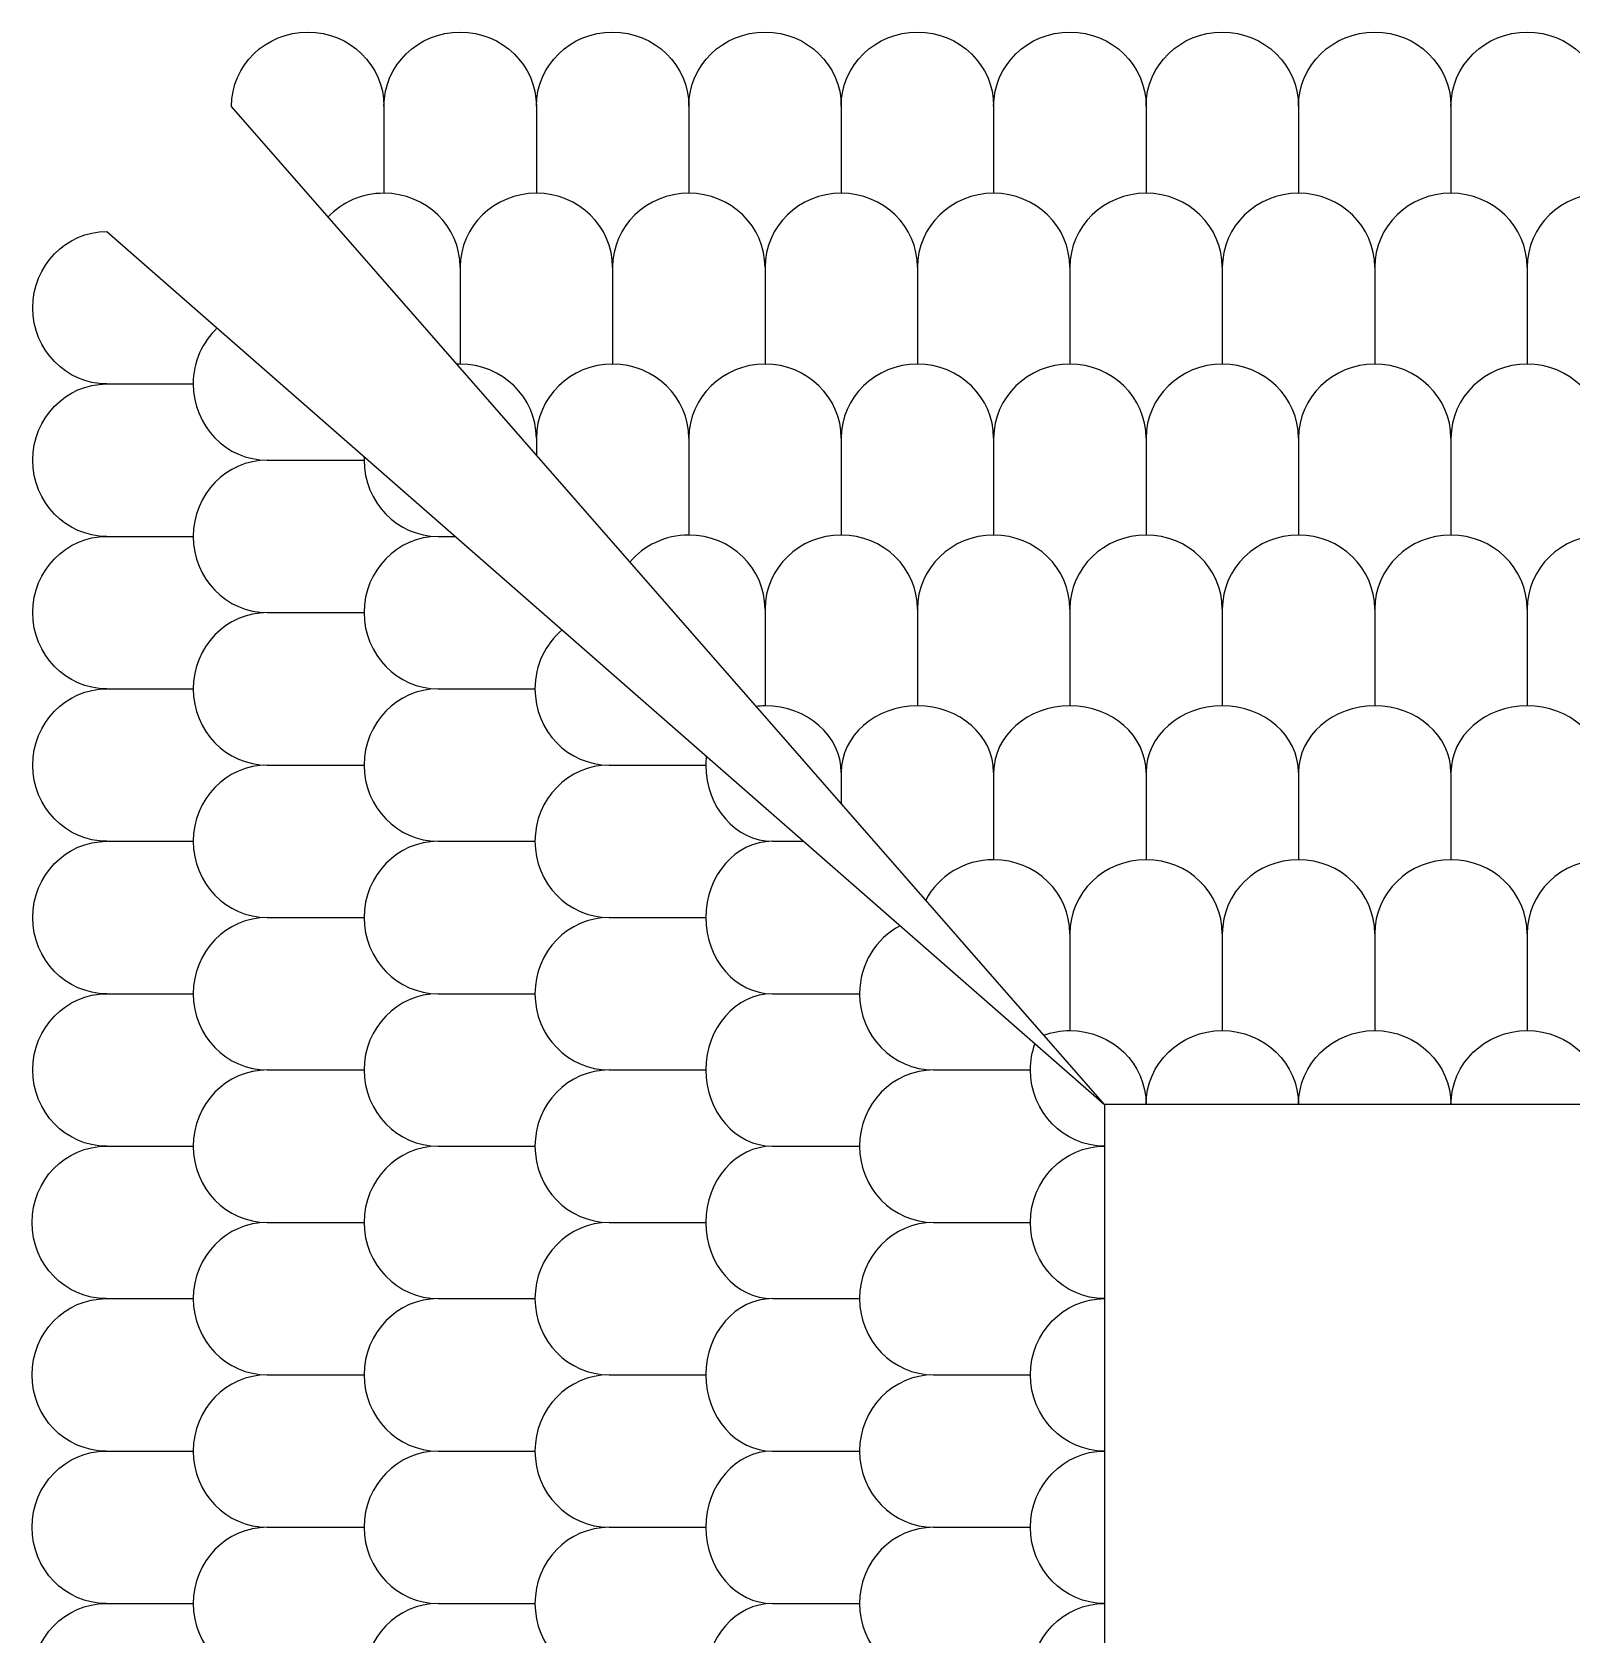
# Model space of a CAD drawing. Header units: centimetres. Extents: x -67.6 to -19.4, y -15.9 to 27.8.
# Drawn here: x -49.65 to -43.48, y 18.25 to 24.67 of the extents above; entities that cross this region are included whole.
import ezdxf

# ---------------------------------------------------------------- set-up
doc = ezdxf.new("R2010")
doc.units = ezdxf.units.CM
doc.header["$MEASUREMENT"] = 0
doc.layers.add('Layer 1', color=7, linetype='Continuous')

msp = doc.modelspace()

# ---------------------------------------------------------------- linework, layer by layer
at = {"layer": 'Layer 1', "color": 250, "lineweight": 25}
for points in [[(-48.8548, 24.37379), (-48.8548, 24.37379), (-45.3548, 20.37237), (-45.3548, 20.37237), (-45.3548, 20.37237), (-41.3548, 20.37237), (-41.3548, 20.37237), (-41.3548, 20.37237), (-37.8548, 24.37237), (-37.8548, 24.37237), (-37.8548, 24.5363), (-37.99159, 24.66921), (-38.16035, 24.66921), (-38.32911, 24.66921), (-38.46591, 24.5363), (-38.46591, 24.37237), (-38.46591, 24.5363), (-38.60271, 24.66921), (-38.77146, 24.66921), (-38.94022, 24.66921), (-39.07702, 24.5363), (-39.07702, 24.37237), (-39.07702, 24.5363), (-39.21382, 24.66921), (-39.38258, 24.66921), (-39.55133, 24.66921), (-39.68813, 24.5363), (-39.68813, 24.37237), (-39.68813, 24.5363), (-39.82493, 24.66921), (-39.99369, 24.66921), (-40.16244, 24.66921), (-40.29924, 24.5363), (-40.29924, 24.37237), (-40.29924, 24.5363), (-40.43604, 24.66921), (-40.6048, 24.66921), (-40.77356, 24.66921), (-40.91035, 24.5363), (-40.91035, 24.37237), (-40.91035, 24.5363), (-41.04715, 24.66921), (-41.21591, 24.66921), (-41.38467, 24.66921), (-41.52146, 24.5363), (-41.52147, 24.37379), (-41.52147, 24.53915), (-41.65826, 24.67206), (-41.82702, 24.67206), (-41.99578, 24.67206), (-42.13258, 24.53915), (-42.13258, 24.37522), (-42.13258, 24.53915), (-42.26938, 24.67206), (-42.43813, 24.67206), (-42.60689, 24.67206), (-42.74369, 24.53915), (-42.74369, 24.37522), (-42.74369, 24.53915), (-42.88049, 24.67206), (-43.04925, 24.67206), (-43.218, 24.67206), (-43.3548, 24.53915), (-43.3548, 24.37522), (-43.3548, 24.53915), (-43.4916, 24.67206), (-43.66036, 24.67206), (-43.82911, 24.67206), (-43.96591, 24.53915), (-43.96591, 24.37522), (-43.96591, 24.53915), (-44.10271, 24.67206), (-44.27147, 24.67206), (-44.44023, 24.67206), (-44.57702, 24.53915), (-44.57702, 24.37522), (-44.57702, 24.53915), (-44.71382, 24.67206), (-44.88258, 24.67206), (-45.05134, 24.67206), (-45.18813, 24.53915), (-45.18813, 24.37522), (-45.18813, 24.53915), (-45.32492, 24.67206), (-45.49368, 24.67206), (-45.66244, 24.67206), (-45.79924, 24.53915), (-45.79924, 24.37522), (-45.79924, 24.53915), (-45.93604, 24.67206), (-46.10479, 24.67206), (-46.27355, 24.67206), (-46.41035, 24.53915), (-46.41035, 24.37522), (-46.41035, 24.53915), (-46.54715, 24.67206), (-46.71591, 24.67206), (-46.88466, 24.67206), (-47.02146, 24.53915), (-47.02146, 24.37522), (-47.02146, 24.53915), (-47.15826, 24.67206), (-47.32702, 24.67206), (-47.49577, 24.67206), (-47.63257, 24.53915), (-47.63257, 24.37522), (-47.63257, 24.53915), (-47.76937, 24.67206), (-47.93813, 24.67206), (-48.10689, 24.67206), (-48.24368, 24.53915), (-48.24368, 24.37522), (-48.24368, 24.53915), (-48.38048, 24.67206), (-48.54924, 24.67206), (-48.718, 24.67206), (-48.85479, 24.53915), (-48.8548, 24.37379)], [(-49.35622, 12.87237), (-49.35622, 12.87237), (-45.3548, 16.37237), (-45.3548, 16.37237), (-45.3548, 16.37237), (-45.3548, 20.37237), (-45.3548, 20.37237), (-45.3548, 20.37237), (-49.3548, 23.87237), (-49.3548, 23.87237), (-49.51873, 23.87237), (-49.65164, 23.73558), (-49.65164, 23.56682), (-49.65164, 23.39806), (-49.51873, 23.26126), (-49.3548, 23.26126), (-49.51873, 23.26126), (-49.65164, 23.12446), (-49.65164, 22.95571), (-49.65164, 22.78695), (-49.51873, 22.65015), (-49.3548, 22.65015), (-49.51873, 22.65015), (-49.65164, 22.51335), (-49.65164, 22.34459), (-49.65164, 22.17584), (-49.51873, 22.03904), (-49.3548, 22.03904), (-49.51873, 22.03904), (-49.65164, 21.90224), (-49.65164, 21.73348), (-49.65164, 21.56473), (-49.51873, 21.42793), (-49.3548, 21.42793), (-49.51873, 21.42793), (-49.65164, 21.29113), (-49.65164, 21.12237), (-49.65164, 20.95361), (-49.51873, 20.81682), (-49.3548, 20.81682), (-49.51873, 20.81682), (-49.65164, 20.68002), (-49.65164, 20.51126), (-49.65164, 20.3425), (-49.51873, 20.20571), (-49.35622, 20.2057), (-49.52158, 20.2057), (-49.65449, 20.06891), (-49.65449, 19.90015), (-49.65449, 19.73139), (-49.52158, 19.59459), (-49.35765, 19.59459), (-49.52158, 19.59459), (-49.65449, 19.45779), (-49.65449, 19.28904), (-49.65449, 19.12028), (-49.52158, 18.98348), (-49.35765, 18.98348), (-49.52158, 18.98348), (-49.65449, 18.84668), (-49.65449, 18.67792), (-49.65449, 18.50917), (-49.52158, 18.37237), (-49.35765, 18.37237), (-49.52158, 18.37237), (-49.65449, 18.23557), (-49.65449, 18.06681), (-49.65449, 17.89806), (-49.52158, 17.76126), (-49.35765, 17.76126), (-49.52158, 17.76126), (-49.65449, 17.62446), (-49.65449, 17.4557), (-49.65449, 17.28694), (-49.52158, 17.15015), (-49.35765, 17.15015), (-49.52158, 17.15015), (-49.65449, 17.01335), (-49.65449, 16.84459), (-49.65449, 16.67583), (-49.52158, 16.53904), (-49.35765, 16.53904), (-49.52158, 16.53904), (-49.65449, 16.40225), (-49.65449, 16.23349), (-49.65449, 16.06473), (-49.52158, 15.92793), (-49.35765, 15.92793), (-49.52158, 15.92793), (-49.65449, 15.79113), (-49.65449, 15.62238), (-49.65449, 15.45362), (-49.52158, 15.31682), (-49.35765, 15.31682), (-49.52158, 15.31682), (-49.65449, 15.18002), (-49.65449, 15.01126), (-49.65449, 14.84251), (-49.52158, 14.70571), (-49.35765, 14.70571), (-49.52158, 14.70571), (-49.65449, 14.56891), (-49.65449, 14.40015), (-49.65449, 14.2314), (-49.52158, 14.0946), (-49.35765, 14.0946), (-49.52158, 14.0946), (-49.65449, 13.9578), (-49.65449, 13.78904), (-49.65449, 13.62028), (-49.52158, 13.48349), (-49.35765, 13.48349), (-49.52158, 13.48349), (-49.65449, 13.34669), (-49.65449, 13.17793), (-49.65449, 13.00917), (-49.52158, 12.87238), (-49.35622, 12.87237)]]:
    msp.add_open_spline(points, degree=3, knots=[0, 0, 0, 0, 0.025641, 0.025641, 0.025641, 0.0512821, 0.0512821, 0.0512821, 0.0769231, 0.0769231, 0.0769231, 0.1025641, 0.1025641, 0.1025641, 0.1282051, 0.1282051, 0.1282051, 0.1538462, 0.1538462, 0.1538462, 0.1794872, 0.1794872, 0.1794872, 0.2051282, 0.2051282, 0.2051282, 0.2307692, 0.2307692, 0.2307692, 0.2564103, 0.2564103, 0.2564103, 0.2820513, 0.2820513, 0.2820513, 0.3076923, 0.3076923, 0.3076923, 0.3333333, 0.3333333, 0.3333333, 0.3589744, 0.3589744, 0.3589744, 0.3846154, 0.3846154, 0.3846154, 0.4102564, 0.4102564, 0.4102564, 0.4358974, 0.4358974, 0.4358974, 0.4615385, 0.4615385, 0.4615385, 0.4871795, 0.4871795, 0.4871795, 0.5128205, 0.5128205, 0.5128205, 0.5384615, 0.5384615, 0.5384615, 0.5641026, 0.5641026, 0.5641026, 0.5897436, 0.5897436, 0.5897436, 0.6153846, 0.6153846, 0.6153846, 0.6410256, 0.6410256, 0.6410256, 0.6666667, 0.6666667, 0.6666667, 0.6923077, 0.6923077, 0.6923077, 0.7179487, 0.7179487, 0.7179487, 0.7435897, 0.7435897, 0.7435897, 0.7692308, 0.7692308, 0.7692308, 0.7948718, 0.7948718, 0.7948718, 0.8205128, 0.8205128, 0.8205128, 0.8461538, 0.8461538, 0.8461538, 0.8717949, 0.8717949, 0.8717949, 0.8974359, 0.8974359, 0.8974359, 0.9230769, 0.9230769, 0.9230769, 0.9487179, 0.9487179, 0.9487179, 0.974359, 0.974359, 0.974359, 1, 1, 1, 1], dxfattribs=at)
at = {"layer": 'Layer 1', "color": 240, "lineweight": 25}
for points in [[(-48.24369, 24.37522), (-48.24369, 24.37522), (-48.24369, 24.02593), (-48.24369, 24.02593)], [(-47.63258, 24.37522), (-47.63258, 24.37522), (-47.63258, 24.02593), (-47.63258, 24.02593)], [(-47.02147, 24.37522), (-47.02147, 24.37522), (-47.02147, 24.02593), (-47.02147, 24.02593)], [(-46.41036, 24.37522), (-46.41036, 24.37522), (-46.41036, 24.02593), (-46.41036, 24.02593)], [(-45.79924, 24.37522), (-45.79924, 24.37522), (-45.79924, 24.02593), (-45.79924, 24.02593)], [(-45.18813, 24.37522), (-45.18813, 24.37522), (-45.18813, 24.02593), (-45.18813, 24.02593)], [(-44.57702, 24.37522), (-44.57702, 24.37522), (-44.57702, 24.02593), (-44.57702, 24.02593)], [(-43.96591, 24.37522), (-43.96591, 24.37522), (-43.96591, 24.02593), (-43.96591, 24.02593)], [(-49.35765, 23.26126), (-49.35765, 23.26126), (-49.00836, 23.26126), (-49.00836, 23.26126)], [(-49.35765, 22.65015), (-49.35765, 22.65015), (-49.00836, 22.65015), (-49.00836, 22.65015)], [(-49.35765, 22.03904), (-49.35765, 22.03904), (-49.00836, 22.03904), (-49.00836, 22.03904)], [(-49.35765, 21.42793), (-49.35765, 21.42793), (-49.00836, 21.42793), (-49.00836, 21.42793)], [(-49.35765, 20.81681), (-49.35765, 20.81681), (-49.00836, 20.81681), (-49.00836, 20.81681)], [(-49.35765, 20.2057), (-49.35765, 20.2057), (-49.00836, 20.2057), (-49.00836, 20.2057)], [(-49.35765, 19.59459), (-49.35765, 19.59459), (-49.00836, 19.59459), (-49.00836, 19.59459)], [(-49.35765, 18.98348), (-49.35765, 18.98348), (-49.00836, 18.98348), (-49.00836, 18.98348)], [(-49.35765, 18.37237), (-49.35765, 18.37237), (-49.00836, 18.37237), (-49.00836, 18.37237)]]:
    msp.add_open_spline(points, degree=3, dxfattribs=at)
for points, knots in [([(-47.93813, 23.72909), (-47.93813, 23.89303), (-48.07493, 24.02593), (-48.24369, 24.02593), (-48.33243, 24.02593), (-48.41235, 23.98918), (-48.46816, 23.93049)], [0, 0, 0, 0, 0.5, 0.5, 0.5, 1, 1, 1, 1]), ([(-47.32702, 23.72909), (-47.32702, 23.89303), (-47.46382, 24.02593), (-47.63258, 24.02593), (-47.80134, 24.02593), (-47.93813, 23.89303), (-47.93813, 23.72909), (-47.93813, 23.72909), (-47.93813, 23.34083), (-47.93813, 23.34083)], [0, 0, 0, 0, 0.3333333, 0.3333333, 0.3333333, 0.6666667, 0.6666667, 0.6666667, 1, 1, 1, 1]), ([(-46.71591, 23.72909), (-46.71591, 23.89303), (-46.85271, 24.02593), (-47.02147, 24.02593), (-47.19023, 24.02593), (-47.32702, 23.89303), (-47.32702, 23.72909), (-47.32702, 23.72909), (-47.32702, 23.34083), (-47.32702, 23.34083)], [0, 0, 0, 0, 0.3333333, 0.3333333, 0.3333333, 0.6666667, 0.6666667, 0.6666667, 1, 1, 1, 1]), ([(-46.1048, 23.72909), (-46.1048, 23.89303), (-46.2416, 24.02593), (-46.41036, 24.02593), (-46.57911, 24.02593), (-46.71591, 23.89303), (-46.71591, 23.72909), (-46.71591, 23.72909), (-46.71591, 23.34083), (-46.71591, 23.34083)], [0, 0, 0, 0, 0.3333333, 0.3333333, 0.3333333, 0.6666667, 0.6666667, 0.6666667, 1, 1, 1, 1]), ([(-45.49369, 23.72909), (-45.49369, 23.89303), (-45.63049, 24.02593), (-45.79925, 24.02593), (-45.968, 24.02593), (-46.1048, 23.89303), (-46.1048, 23.72909), (-46.1048, 23.72909), (-46.1048, 23.34083), (-46.1048, 23.34083)], [0, 0, 0, 0, 0.3333333, 0.3333333, 0.3333333, 0.6666667, 0.6666667, 0.6666667, 1, 1, 1, 1]), ([(-44.88258, 23.72909), (-44.88258, 23.89303), (-45.01938, 24.02593), (-45.18813, 24.02593), (-45.35689, 24.02593), (-45.49369, 23.89303), (-45.49369, 23.72909), (-45.49369, 23.72909), (-45.49369, 23.34083), (-45.49369, 23.34083)], [0, 0, 0, 0, 0.3333333, 0.3333333, 0.3333333, 0.6666667, 0.6666667, 0.6666667, 1, 1, 1, 1]), ([(-44.27147, 23.72909), (-44.27147, 23.89303), (-44.40826, 24.02593), (-44.57702, 24.02593), (-44.74578, 24.02593), (-44.88258, 23.89303), (-44.88258, 23.72909), (-44.88258, 23.72909), (-44.88258, 23.34083), (-44.88258, 23.34083)], [0, 0, 0, 0, 0.3333333, 0.3333333, 0.3333333, 0.6666667, 0.6666667, 0.6666667, 1, 1, 1, 1]), ([(-43.66036, 23.72909), (-43.66036, 23.89303), (-43.79715, 24.02593), (-43.96591, 24.02593), (-44.13467, 24.02593), (-44.27147, 23.89303), (-44.27147, 23.72909), (-44.27147, 23.72909), (-44.27147, 23.34083), (-44.27147, 23.34083)], [0, 0, 0, 0, 0.3333333, 0.3333333, 0.3333333, 0.6666667, 0.6666667, 0.6666667, 1, 1, 1, 1]), ([(-43.04925, 23.72909), (-43.04925, 23.89303), (-43.18604, 24.02593), (-43.3548, 24.02593), (-43.52356, 24.02593), (-43.66036, 23.89303), (-43.66036, 23.72909), (-43.66036, 23.72909), (-43.66036, 23.34083), (-43.66036, 23.34083)], [0, 0, 0, 0, 0.3333333, 0.3333333, 0.3333333, 0.6666667, 0.6666667, 0.6666667, 1, 1, 1, 1]), ([(-48.91292, 23.48573), (-48.97161, 23.42992), (-49.00836, 23.35), (-49.00836, 23.26126), (-49.00836, 23.0925), (-48.87546, 22.9557), (-48.71152, 22.9557), (-48.71152, 22.9557), (-48.32326, 22.9557), (-48.32326, 22.9557)], [0, 0, 0, 0, 0.3333333, 0.3333333, 0.3333333, 0.6666667, 0.6666667, 0.6666667, 1, 1, 1, 1]), ([(-47.63258, 23.04399), (-47.63258, 23.20793), (-47.76939, 23.34083), (-47.93813, 23.34083), (-47.94276, 23.34083), (-47.94736, 23.34072), (-47.95194, 23.34053)], [0, 0, 0, 0, 0.5, 0.5, 0.5, 1, 1, 1, 1]), ([(-47.02147, 23.04399), (-47.02147, 23.20793), (-47.15826, 23.34083), (-47.32702, 23.34083), (-47.49578, 23.34083), (-47.63258, 23.20793), (-47.63258, 23.04399), (-47.63258, 23.04399), (-47.63258, 22.97555), (-47.63258, 22.97555)], [0, 0, 0, 0, 0.3333333, 0.3333333, 0.3333333, 0.6666667, 0.6666667, 0.6666667, 1, 1, 1, 1]), ([(-46.41036, 23.04399), (-46.41036, 23.20793), (-46.54715, 23.34083), (-46.71591, 23.34083), (-46.88467, 23.34083), (-47.02147, 23.20793), (-47.02147, 23.04399), (-47.02147, 23.04399), (-47.02147, 22.65573), (-47.02147, 22.65573)], [0, 0, 0, 0, 0.3333333, 0.3333333, 0.3333333, 0.6666667, 0.6666667, 0.6666667, 1, 1, 1, 1]), ([(-45.79925, 23.04399), (-45.79925, 23.20793), (-45.93604, 23.34083), (-46.1048, 23.34083), (-46.27356, 23.34083), (-46.41036, 23.20793), (-46.41036, 23.04399), (-46.41036, 23.04399), (-46.41036, 22.65573), (-46.41036, 22.65573)], [0, 0, 0, 0, 0.3333333, 0.3333333, 0.3333333, 0.6666667, 0.6666667, 0.6666667, 1, 1, 1, 1]), ([(-45.18813, 23.04399), (-45.18813, 23.20793), (-45.32493, 23.34083), (-45.49369, 23.34083), (-45.66245, 23.34083), (-45.79925, 23.20793), (-45.79925, 23.04399), (-45.79925, 23.04399), (-45.79925, 22.65573), (-45.79925, 22.65573)], [0, 0, 0, 0, 0.3333333, 0.3333333, 0.3333333, 0.6666667, 0.6666667, 0.6666667, 1, 1, 1, 1]), ([(-44.57702, 23.04399), (-44.57702, 23.20793), (-44.71382, 23.34083), (-44.88258, 23.34083), (-45.05134, 23.34083), (-45.18813, 23.20793), (-45.18813, 23.04399), (-45.18813, 23.04399), (-45.18813, 22.65573), (-45.18813, 22.65573)], [0, 0, 0, 0, 0.3333333, 0.3333333, 0.3333333, 0.6666667, 0.6666667, 0.6666667, 1, 1, 1, 1]), ([(-43.96591, 23.04399), (-43.96591, 23.20793), (-44.10271, 23.34083), (-44.27147, 23.34083), (-44.44023, 23.34083), (-44.57702, 23.20793), (-44.57702, 23.04399), (-44.57702, 23.04399), (-44.57702, 22.65573), (-44.57702, 22.65573)], [0, 0, 0, 0, 0.3333333, 0.3333333, 0.3333333, 0.6666667, 0.6666667, 0.6666667, 1, 1, 1, 1]), ([(-43.3548, 23.04399), (-43.3548, 23.20793), (-43.4916, 23.34083), (-43.66036, 23.34083), (-43.82911, 23.34083), (-43.96591, 23.20793), (-43.96591, 23.04399), (-43.96591, 23.04399), (-43.96591, 22.65573), (-43.96591, 22.65573)], [0, 0, 0, 0, 0.3333333, 0.3333333, 0.3333333, 0.6666667, 0.6666667, 0.6666667, 1, 1, 1, 1]), ([(-48.71152, 22.9557), (-48.87546, 22.9557), (-49.00836, 22.81891), (-49.00836, 22.65015), (-49.00836, 22.48139), (-48.87546, 22.34459), (-48.71152, 22.34459), (-48.71152, 22.34459), (-48.32326, 22.34459), (-48.32326, 22.34459)], [0, 0, 0, 0, 0.3333333, 0.3333333, 0.3333333, 0.6666667, 0.6666667, 0.6666667, 1, 1, 1, 1]), ([(-48.32296, 22.96951), (-48.32315, 22.96493), (-48.32326, 22.96033), (-48.32326, 22.9557), (-48.32326, 22.78694), (-48.19036, 22.65015), (-48.02642, 22.65015), (-48.02642, 22.65015), (-47.95798, 22.65015), (-47.95798, 22.65015)], [0, 0, 0, 0, 0.3333333, 0.3333333, 0.3333333, 0.6666667, 0.6666667, 0.6666667, 1, 1, 1, 1]), ([(-48.02642, 22.65015), (-48.19036, 22.65015), (-48.32326, 22.51335), (-48.32326, 22.34459), (-48.32326, 22.17583), (-48.19036, 22.03904), (-48.02642, 22.03904), (-48.02642, 22.03904), (-47.63816, 22.03904), (-47.63816, 22.03904)], [0, 0, 0, 0, 0.3333333, 0.3333333, 0.3333333, 0.6666667, 0.6666667, 0.6666667, 1, 1, 1, 1]), ([(-46.71591, 22.3589), (-46.71591, 22.52283), (-46.85271, 22.65573), (-47.02147, 22.65573), (-47.11667, 22.65573), (-47.20171, 22.61344), (-47.25773, 22.54715)], [0, 0, 0, 0, 0.5, 0.5, 0.5, 1, 1, 1, 1]), ([(-46.1048, 22.3589), (-46.1048, 22.52283), (-46.2416, 22.65573), (-46.41036, 22.65573), (-46.57911, 22.65573), (-46.71591, 22.52283), (-46.71591, 22.3589), (-46.71591, 22.3589), (-46.71591, 21.97064), (-46.71591, 21.97064)], [0, 0, 0, 0, 0.3333333, 0.3333333, 0.3333333, 0.6666667, 0.6666667, 0.6666667, 1, 1, 1, 1]), ([(-45.49369, 22.3589), (-45.49369, 22.52283), (-45.63049, 22.65573), (-45.79925, 22.65573), (-45.968, 22.65573), (-46.1048, 22.52283), (-46.1048, 22.3589), (-46.1048, 22.3589), (-46.1048, 21.97064), (-46.1048, 21.97064)], [0, 0, 0, 0, 0.3333333, 0.3333333, 0.3333333, 0.6666667, 0.6666667, 0.6666667, 1, 1, 1, 1]), ([(-44.88258, 22.3589), (-44.88258, 22.52283), (-45.01938, 22.65573), (-45.18813, 22.65573), (-45.35689, 22.65573), (-45.49369, 22.52283), (-45.49369, 22.3589), (-45.49369, 22.3589), (-45.49369, 21.97064), (-45.49369, 21.97064)], [0, 0, 0, 0, 0.3333333, 0.3333333, 0.3333333, 0.6666667, 0.6666667, 0.6666667, 1, 1, 1, 1]), ([(-44.27147, 22.3589), (-44.27147, 22.52283), (-44.40826, 22.65573), (-44.57702, 22.65573), (-44.74578, 22.65573), (-44.88258, 22.52283), (-44.88258, 22.3589), (-44.88258, 22.3589), (-44.88258, 21.97064), (-44.88258, 21.97064)], [0, 0, 0, 0, 0.3333333, 0.3333333, 0.3333333, 0.6666667, 0.6666667, 0.6666667, 1, 1, 1, 1]), ([(-43.66036, 22.3589), (-43.66036, 22.52283), (-43.79715, 22.65573), (-43.96591, 22.65573), (-44.13467, 22.65573), (-44.27147, 22.52283), (-44.27147, 22.3589), (-44.27147, 22.3589), (-44.27147, 21.97064), (-44.27147, 21.97064)], [0, 0, 0, 0, 0.3333333, 0.3333333, 0.3333333, 0.6666667, 0.6666667, 0.6666667, 1, 1, 1, 1]), ([(-43.04925, 22.3589), (-43.04925, 22.52283), (-43.18604, 22.65573), (-43.3548, 22.65573), (-43.52356, 22.65573), (-43.66036, 22.52283), (-43.66036, 22.3589), (-43.66036, 22.3589), (-43.66036, 21.97064), (-43.66036, 21.97064)], [0, 0, 0, 0, 0.3333333, 0.3333333, 0.3333333, 0.6666667, 0.6666667, 0.6666667, 1, 1, 1, 1]), ([(-48.71152, 22.34459), (-48.87546, 22.34459), (-49.00836, 22.20779), (-49.00836, 22.03904), (-49.00836, 21.87028), (-48.87546, 21.73348), (-48.71152, 21.73348), (-48.71152, 21.73348), (-48.32326, 21.73348), (-48.32326, 21.73348)], [0, 0, 0, 0, 0.3333333, 0.3333333, 0.3333333, 0.6666667, 0.6666667, 0.6666667, 1, 1, 1, 1]), ([(-47.52957, 22.2753), (-47.59586, 22.21926), (-47.63816, 22.13423), (-47.63816, 22.03904), (-47.63816, 21.87028), (-47.50526, 21.73348), (-47.34133, 21.73348), (-47.34133, 21.73348), (-46.95307, 21.73348), (-46.95307, 21.73348)], [0, 0, 0, 0, 0.3333333, 0.3333333, 0.3333333, 0.6666667, 0.6666667, 0.6666667, 1, 1, 1, 1]), ([(-48.02642, 22.03904), (-48.19036, 22.03904), (-48.32326, 21.90224), (-48.32326, 21.73348), (-48.32326, 21.56472), (-48.19036, 21.42793), (-48.02642, 21.42793), (-48.02642, 21.42793), (-47.63816, 21.42793), (-47.63816, 21.42793)], [0, 0, 0, 0, 0.3333333, 0.3333333, 0.3333333, 0.6666667, 0.6666667, 0.6666667, 1, 1, 1, 1]), ([(-46.41036, 21.70359), (-46.41036, 21.85107), (-46.54715, 21.97064), (-46.71591, 21.97064), (-46.72802, 21.97064), (-46.73997, 21.97002), (-46.7517, 21.96883)], [0, 0, 0, 0, 0.5, 0.5, 0.5, 1, 1, 1, 1]), ([(-45.79924, 21.70359), (-45.79924, 21.85107), (-45.93604, 21.97064), (-46.1048, 21.97064), (-46.27356, 21.97064), (-46.41036, 21.85107), (-46.41036, 21.70359), (-46.41036, 21.70359), (-46.41036, 21.57872), (-46.41036, 21.57872)], [0, 0, 0, 0, 0.3333333, 0.3333333, 0.3333333, 0.6666667, 0.6666667, 0.6666667, 1, 1, 1, 1]), ([(-45.18813, 21.70359), (-45.18813, 21.85107), (-45.32493, 21.97064), (-45.49369, 21.97064), (-45.66245, 21.97064), (-45.79925, 21.85107), (-45.79925, 21.70359), (-45.79925, 21.70359), (-45.79925, 21.3543), (-45.79925, 21.3543)], [0, 0, 0, 0, 0.3333333, 0.3333333, 0.3333333, 0.6666667, 0.6666667, 0.6666667, 1, 1, 1, 1]), ([(-44.57702, 21.70359), (-44.57702, 21.85107), (-44.71382, 21.97064), (-44.88258, 21.97064), (-45.05134, 21.97064), (-45.18813, 21.85107), (-45.18813, 21.70359), (-45.18813, 21.70359), (-45.18813, 21.3543), (-45.18813, 21.3543)], [0, 0, 0, 0, 0.3333333, 0.3333333, 0.3333333, 0.6666667, 0.6666667, 0.6666667, 1, 1, 1, 1]), ([(-43.96591, 21.70359), (-43.96591, 21.85107), (-44.10271, 21.97064), (-44.27147, 21.97064), (-44.44023, 21.97064), (-44.57702, 21.85107), (-44.57702, 21.70359), (-44.57702, 21.70359), (-44.57702, 21.3543), (-44.57702, 21.3543)], [0, 0, 0, 0, 0.3333333, 0.3333333, 0.3333333, 0.6666667, 0.6666667, 0.6666667, 1, 1, 1, 1]), ([(-43.3548, 21.70359), (-43.3548, 21.85107), (-43.4916, 21.97064), (-43.66036, 21.97064), (-43.82912, 21.97064), (-43.96591, 21.85107), (-43.96591, 21.70359), (-43.96591, 21.70359), (-43.96591, 21.3543), (-43.96591, 21.3543)], [0, 0, 0, 0, 0.3333333, 0.3333333, 0.3333333, 0.6666667, 0.6666667, 0.6666667, 1, 1, 1, 1]), ([(-48.71152, 21.73348), (-48.87546, 21.73348), (-49.00836, 21.59668), (-49.00836, 21.42793), (-49.00836, 21.25917), (-48.87546, 21.12237), (-48.71152, 21.12237), (-48.71152, 21.12237), (-48.32326, 21.12237), (-48.32326, 21.12237)], [0, 0, 0, 0, 0.3333333, 0.3333333, 0.3333333, 0.6666667, 0.6666667, 0.6666667, 1, 1, 1, 1]), ([(-47.34133, 21.73348), (-47.50526, 21.73348), (-47.63816, 21.59668), (-47.63816, 21.42793), (-47.63816, 21.25917), (-47.50526, 21.12237), (-47.34133, 21.12237), (-47.34133, 21.12237), (-46.95307, 21.12237), (-46.95307, 21.12237)], [0, 0, 0, 0, 0.3333333, 0.3333333, 0.3333333, 0.6666667, 0.6666667, 0.6666667, 1, 1, 1, 1]), ([(-46.95126, 21.76927), (-46.95245, 21.75754), (-46.95307, 21.74559), (-46.95307, 21.73348), (-46.95307, 21.56472), (-46.8335, 21.42793), (-46.68602, 21.42793), (-46.68602, 21.42793), (-46.56115, 21.42793), (-46.56115, 21.42793)], [0, 0, 0, 0, 0.3333333, 0.3333333, 0.3333333, 0.6666667, 0.6666667, 0.6666667, 1, 1, 1, 1]), ([(-48.02642, 21.42793), (-48.19036, 21.42793), (-48.32326, 21.29113), (-48.32326, 21.12237), (-48.32326, 20.95361), (-48.19036, 20.81681), (-48.02642, 20.81681), (-48.02642, 20.81681), (-47.63816, 20.81681), (-47.63816, 20.81681)], [0, 0, 0, 0, 0.3333333, 0.3333333, 0.3333333, 0.6666667, 0.6666667, 0.6666667, 1, 1, 1, 1]), ([(-46.68602, 21.42792), (-46.8335, 21.42792), (-46.95307, 21.29113), (-46.95307, 21.12237), (-46.95307, 20.95361), (-46.8335, 20.81681), (-46.68602, 20.81681), (-46.68602, 20.81681), (-46.33673, 20.81681), (-46.33673, 20.81681)], [0, 0, 0, 0, 0.3333333, 0.3333333, 0.3333333, 0.6666667, 0.6666667, 0.6666667, 1, 1, 1, 1]), ([(-45.49369, 21.05747), (-45.49369, 21.2214), (-45.63049, 21.3543), (-45.79924, 21.3543), (-45.91823, 21.3543), (-46.02134, 21.28823), (-46.0718, 21.19179)], [0, 0, 0, 0, 0.5, 0.5, 0.5, 1, 1, 1, 1]), ([(-44.88258, 21.05747), (-44.88258, 21.2214), (-45.01938, 21.3543), (-45.18813, 21.3543), (-45.35689, 21.3543), (-45.49369, 21.2214), (-45.49369, 21.05747), (-45.49369, 21.05747), (-45.49369, 20.66921), (-45.49369, 20.66921)], [0, 0, 0, 0, 0.3333333, 0.3333333, 0.3333333, 0.6666667, 0.6666667, 0.6666667, 1, 1, 1, 1]), ([(-44.27147, 21.05747), (-44.27147, 21.2214), (-44.40826, 21.3543), (-44.57702, 21.3543), (-44.74578, 21.3543), (-44.88258, 21.2214), (-44.88258, 21.05747), (-44.88258, 21.05747), (-44.88258, 20.66921), (-44.88258, 20.66921)], [0, 0, 0, 0, 0.3333333, 0.3333333, 0.3333333, 0.6666667, 0.6666667, 0.6666667, 1, 1, 1, 1]), ([(-43.66036, 21.05747), (-43.66036, 21.2214), (-43.79715, 21.3543), (-43.96591, 21.3543), (-44.13467, 21.3543), (-44.27147, 21.2214), (-44.27147, 21.05747), (-44.27147, 21.05747), (-44.27147, 20.66921), (-44.27147, 20.66921)], [0, 0, 0, 0, 0.3333333, 0.3333333, 0.3333333, 0.6666667, 0.6666667, 0.6666667, 1, 1, 1, 1]), ([(-43.04925, 21.05747), (-43.04925, 21.2214), (-43.18604, 21.3543), (-43.3548, 21.3543), (-43.52356, 21.3543), (-43.66036, 21.2214), (-43.66036, 21.05747), (-43.66036, 21.05747), (-43.66036, 20.66921), (-43.66036, 20.66921)], [0, 0, 0, 0, 0.3333333, 0.3333333, 0.3333333, 0.6666667, 0.6666667, 0.6666667, 1, 1, 1, 1]), ([(-48.71152, 21.12237), (-48.87546, 21.12237), (-49.00836, 20.98557), (-49.00836, 20.81681), (-49.00836, 20.64806), (-48.87546, 20.51126), (-48.71152, 20.51126), (-48.71152, 20.51126), (-48.32326, 20.51126), (-48.32326, 20.51126)], [0, 0, 0, 0, 0.3333333, 0.3333333, 0.3333333, 0.6666667, 0.6666667, 0.6666667, 1, 1, 1, 1]), ([(-47.34133, 21.12237), (-47.50526, 21.12237), (-47.63816, 20.98557), (-47.63816, 20.81681), (-47.63816, 20.64806), (-47.50526, 20.51126), (-47.34133, 20.51126), (-47.34133, 20.51126), (-46.95307, 20.51126), (-46.95307, 20.51126)], [0, 0, 0, 0, 0.3333333, 0.3333333, 0.3333333, 0.6666667, 0.6666667, 0.6666667, 1, 1, 1, 1]), ([(-46.17422, 21.08937), (-46.27066, 21.03891), (-46.33673, 20.9358), (-46.33673, 20.81681), (-46.33673, 20.64806), (-46.20383, 20.51126), (-46.0399, 20.51126), (-46.0399, 20.51126), (-45.65164, 20.51126), (-45.65164, 20.51126)], [0, 0, 0, 0, 0.3333333, 0.3333333, 0.3333333, 0.6666667, 0.6666667, 0.6666667, 1, 1, 1, 1]), ([(-48.02642, 20.81681), (-48.19036, 20.81681), (-48.32326, 20.68002), (-48.32326, 20.51126), (-48.32326, 20.3425), (-48.19036, 20.2057), (-48.02642, 20.2057), (-48.02642, 20.2057), (-47.63816, 20.2057), (-47.63816, 20.2057)], [0, 0, 0, 0, 0.3333333, 0.3333333, 0.3333333, 0.6666667, 0.6666667, 0.6666667, 1, 1, 1, 1]), ([(-46.68602, 20.81681), (-46.8335, 20.81681), (-46.95307, 20.68002), (-46.95307, 20.51126), (-46.95307, 20.3425), (-46.8335, 20.2057), (-46.68602, 20.2057), (-46.68602, 20.2057), (-46.33673, 20.2057), (-46.33673, 20.2057)], [0, 0, 0, 0, 0.3333333, 0.3333333, 0.3333333, 0.6666667, 0.6666667, 0.6666667, 1, 1, 1, 1]), ([(-45.59877, 20.65119), (-45.566, 20.66284), (-45.53061, 20.66921), (-45.49369, 20.66921), (-45.32493, 20.66921), (-45.18813, 20.5363), (-45.18813, 20.37237)], [0, 0, 0, 0, 0.5, 0.5, 0.5, 1, 1, 1, 1]), ([(-45.18813, 20.37237), (-45.18813, 20.5363), (-45.05134, 20.66921), (-44.88258, 20.66921), (-44.71382, 20.66921), (-44.57702, 20.5363), (-44.57702, 20.37237)], [0, 0, 0, 0, 0.5, 0.5, 0.5, 1, 1, 1, 1]), ([(-44.57702, 20.37237), (-44.57702, 20.5363), (-44.44023, 20.66921), (-44.27147, 20.66921), (-44.10271, 20.66921), (-43.96591, 20.5363), (-43.96591, 20.37237)], [0, 0, 0, 0, 0.5, 0.5, 0.5, 1, 1, 1, 1]), ([(-43.96591, 20.37237), (-43.96591, 20.5363), (-43.82911, 20.66921), (-43.66036, 20.66921), (-43.4916, 20.66921), (-43.3548, 20.5363), (-43.3548, 20.37237)], [0, 0, 0, 0, 0.5, 0.5, 0.5, 1, 1, 1, 1]), ([(-45.3548, 20.2057), (-45.51873, 20.2057), (-45.65164, 20.3425), (-45.65164, 20.51126), (-45.65164, 20.54818), (-45.64527, 20.58357), (-45.63362, 20.61634)], [0, 0, 0, 0, 0.5, 0.5, 0.5, 1, 1, 1, 1]), ([(-48.71152, 20.51126), (-48.87546, 20.51126), (-49.00836, 20.37446), (-49.00836, 20.2057), (-49.00836, 20.03694), (-48.87546, 19.90015), (-48.71152, 19.90015), (-48.71152, 19.90015), (-48.32326, 19.90015), (-48.32326, 19.90015)], [0, 0, 0, 0, 0.3333333, 0.3333333, 0.3333333, 0.6666667, 0.6666667, 0.6666667, 1, 1, 1, 1]), ([(-47.34133, 20.51126), (-47.50526, 20.51126), (-47.63816, 20.37446), (-47.63816, 20.2057), (-47.63816, 20.03694), (-47.50526, 19.90015), (-47.34133, 19.90015), (-47.34133, 19.90015), (-46.95307, 19.90015), (-46.95307, 19.90015)], [0, 0, 0, 0, 0.3333333, 0.3333333, 0.3333333, 0.6666667, 0.6666667, 0.6666667, 1, 1, 1, 1]), ([(-46.0399, 20.51126), (-46.20383, 20.51126), (-46.33673, 20.37446), (-46.33673, 20.2057), (-46.33673, 20.03694), (-46.20383, 19.90015), (-46.0399, 19.90015), (-46.0399, 19.90015), (-45.65164, 19.90015), (-45.65164, 19.90015)], [0, 0, 0, 0, 0.3333333, 0.3333333, 0.3333333, 0.6666667, 0.6666667, 0.6666667, 1, 1, 1, 1]), ([(-48.02642, 20.2057), (-48.19036, 20.2057), (-48.32326, 20.06891), (-48.32326, 19.90015), (-48.32326, 19.73139), (-48.19036, 19.59459), (-48.02642, 19.59459), (-48.02642, 19.59459), (-47.63816, 19.59459), (-47.63816, 19.59459)], [0, 0, 0, 0, 0.3333333, 0.3333333, 0.3333333, 0.6666667, 0.6666667, 0.6666667, 1, 1, 1, 1]), ([(-46.68602, 20.2057), (-46.8335, 20.2057), (-46.95307, 20.06891), (-46.95307, 19.90015), (-46.95307, 19.73139), (-46.8335, 19.59459), (-46.68602, 19.59459), (-46.68602, 19.59459), (-46.33673, 19.59459), (-46.33673, 19.59459)], [0, 0, 0, 0, 0.3333333, 0.3333333, 0.3333333, 0.6666667, 0.6666667, 0.6666667, 1, 1, 1, 1]), ([(-45.3548, 19.59459), (-45.51873, 19.59459), (-45.65164, 19.73139), (-45.65164, 19.90015), (-45.65164, 20.06891), (-45.51873, 20.2057), (-45.3548, 20.2057)], [0, 0, 0, 0, 0.5, 0.5, 0.5, 1, 1, 1, 1]), ([(-48.71152, 19.90015), (-48.87546, 19.90015), (-49.00836, 19.76335), (-49.00836, 19.59459), (-49.00836, 19.42583), (-48.87546, 19.28904), (-48.71152, 19.28904), (-48.71152, 19.28904), (-48.32326, 19.28904), (-48.32326, 19.28904)], [0, 0, 0, 0, 0.3333333, 0.3333333, 0.3333333, 0.6666667, 0.6666667, 0.6666667, 1, 1, 1, 1]), ([(-47.34133, 19.90015), (-47.50526, 19.90015), (-47.63816, 19.76335), (-47.63816, 19.59459), (-47.63816, 19.42583), (-47.50526, 19.28904), (-47.34133, 19.28904), (-47.34133, 19.28904), (-46.95307, 19.28904), (-46.95307, 19.28904)], [0, 0, 0, 0, 0.3333333, 0.3333333, 0.3333333, 0.6666667, 0.6666667, 0.6666667, 1, 1, 1, 1]), ([(-46.0399, 19.90015), (-46.20383, 19.90015), (-46.33673, 19.76335), (-46.33673, 19.59459), (-46.33673, 19.42583), (-46.20383, 19.28904), (-46.0399, 19.28904), (-46.0399, 19.28904), (-45.65164, 19.28904), (-45.65164, 19.28904)], [0, 0, 0, 0, 0.3333333, 0.3333333, 0.3333333, 0.6666667, 0.6666667, 0.6666667, 1, 1, 1, 1]), ([(-48.02642, 19.59459), (-48.19036, 19.59459), (-48.32326, 19.45779), (-48.32326, 19.28904), (-48.32326, 19.12028), (-48.19036, 18.98348), (-48.02642, 18.98348), (-48.02642, 18.98348), (-47.63816, 18.98348), (-47.63816, 18.98348)], [0, 0, 0, 0, 0.3333333, 0.3333333, 0.3333333, 0.6666667, 0.6666667, 0.6666667, 1, 1, 1, 1]), ([(-46.68602, 19.59459), (-46.8335, 19.59459), (-46.95307, 19.45779), (-46.95307, 19.28904), (-46.95307, 19.12028), (-46.8335, 18.98348), (-46.68602, 18.98348), (-46.68602, 18.98348), (-46.33673, 18.98348), (-46.33673, 18.98348)], [0, 0, 0, 0, 0.3333333, 0.3333333, 0.3333333, 0.6666667, 0.6666667, 0.6666667, 1, 1, 1, 1]), ([(-45.3548, 18.98348), (-45.51873, 18.98348), (-45.65164, 19.12028), (-45.65164, 19.28904), (-45.65164, 19.45779), (-45.51873, 19.59459), (-45.3548, 19.59459)], [0, 0, 0, 0, 0.5, 0.5, 0.5, 1, 1, 1, 1]), ([(-48.71152, 19.28904), (-48.87546, 19.28904), (-49.00836, 19.15224), (-49.00836, 18.98348), (-49.00836, 18.81472), (-48.87546, 18.67792), (-48.71152, 18.67792), (-48.71152, 18.67792), (-48.32326, 18.67792), (-48.32326, 18.67792)], [0, 0, 0, 0, 0.3333333, 0.3333333, 0.3333333, 0.6666667, 0.6666667, 0.6666667, 1, 1, 1, 1]), ([(-47.34133, 19.28904), (-47.50526, 19.28904), (-47.63816, 19.15224), (-47.63816, 18.98348), (-47.63816, 18.81472), (-47.50526, 18.67792), (-47.34133, 18.67792), (-47.34133, 18.67792), (-46.95307, 18.67792), (-46.95307, 18.67792)], [0, 0, 0, 0, 0.3333333, 0.3333333, 0.3333333, 0.6666667, 0.6666667, 0.6666667, 1, 1, 1, 1]), ([(-46.0399, 19.28904), (-46.20383, 19.28904), (-46.33673, 19.15224), (-46.33673, 18.98348), (-46.33673, 18.81472), (-46.20383, 18.67792), (-46.0399, 18.67792), (-46.0399, 18.67792), (-45.65164, 18.67792), (-45.65164, 18.67792)], [0, 0, 0, 0, 0.3333333, 0.3333333, 0.3333333, 0.6666667, 0.6666667, 0.6666667, 1, 1, 1, 1]), ([(-48.02642, 18.98348), (-48.19036, 18.98348), (-48.32326, 18.84668), (-48.32326, 18.67792), (-48.32326, 18.50917), (-48.19036, 18.37237), (-48.02642, 18.37237), (-48.02642, 18.37237), (-47.63816, 18.37237), (-47.63816, 18.37237)], [0, 0, 0, 0, 0.3333333, 0.3333333, 0.3333333, 0.6666667, 0.6666667, 0.6666667, 1, 1, 1, 1]), ([(-46.68602, 18.98348), (-46.8335, 18.98348), (-46.95307, 18.84668), (-46.95307, 18.67792), (-46.95307, 18.50917), (-46.8335, 18.37237), (-46.68602, 18.37237), (-46.68602, 18.37237), (-46.33673, 18.37237), (-46.33673, 18.37237)], [0, 0, 0, 0, 0.3333333, 0.3333333, 0.3333333, 0.6666667, 0.6666667, 0.6666667, 1, 1, 1, 1]), ([(-45.3548, 18.37237), (-45.51873, 18.37237), (-45.65164, 18.50917), (-45.65164, 18.67792), (-45.65164, 18.84668), (-45.51873, 18.98348), (-45.3548, 18.98348)], [0, 0, 0, 0, 0.5, 0.5, 0.5, 1, 1, 1, 1]), ([(-48.71152, 18.67792), (-48.87546, 18.67792), (-49.00836, 18.54113), (-49.00836, 18.37237), (-49.00836, 18.20361), (-48.87546, 18.06681), (-48.71152, 18.06681), (-48.71152, 18.06681), (-48.32326, 18.06681), (-48.32326, 18.06681)], [0, 0, 0, 0, 0.3333333, 0.3333333, 0.3333333, 0.6666667, 0.6666667, 0.6666667, 1, 1, 1, 1]), ([(-47.34133, 18.67792), (-47.50526, 18.67792), (-47.63816, 18.54113), (-47.63816, 18.37237), (-47.63816, 18.20361), (-47.50526, 18.06681), (-47.34133, 18.06681), (-47.34133, 18.06681), (-46.95307, 18.06681), (-46.95307, 18.06681)], [0, 0, 0, 0, 0.3333333, 0.3333333, 0.3333333, 0.6666667, 0.6666667, 0.6666667, 1, 1, 1, 1]), ([(-46.0399, 18.67792), (-46.20383, 18.67792), (-46.33673, 18.54113), (-46.33673, 18.37237), (-46.33673, 18.20361), (-46.20383, 18.06681), (-46.0399, 18.06681), (-46.0399, 18.06681), (-45.65164, 18.06681), (-45.65164, 18.06681)], [0, 0, 0, 0, 0.3333333, 0.3333333, 0.3333333, 0.6666667, 0.6666667, 0.6666667, 1, 1, 1, 1]), ([(-48.02642, 18.37237), (-48.19036, 18.37237), (-48.32326, 18.23557), (-48.32326, 18.06681), (-48.32326, 17.89806), (-48.19036, 17.76126), (-48.02642, 17.76126), (-48.02642, 17.76126), (-47.63816, 17.76126), (-47.63816, 17.76126)], [0, 0, 0, 0, 0.3333333, 0.3333333, 0.3333333, 0.6666667, 0.6666667, 0.6666667, 1, 1, 1, 1]), ([(-46.68602, 18.37237), (-46.8335, 18.37237), (-46.95307, 18.23557), (-46.95307, 18.06681), (-46.95307, 17.89805), (-46.8335, 17.76126), (-46.68602, 17.76126), (-46.68602, 17.76126), (-46.33673, 17.76126), (-46.33673, 17.76126)], [0, 0, 0, 0, 0.3333333, 0.3333333, 0.3333333, 0.6666667, 0.6666667, 0.6666667, 1, 1, 1, 1]), ([(-45.3548, 17.76126), (-45.51873, 17.76126), (-45.65164, 17.89806), (-45.65164, 18.06681), (-45.65164, 18.23557), (-45.51873, 18.37237), (-45.3548, 18.37237)], [0, 0, 0, 0, 0.5, 0.5, 0.5, 1, 1, 1, 1])]:
    msp.add_open_spline(points, degree=3, knots=knots, dxfattribs=at)

doc.saveas('drawing.dxf')
